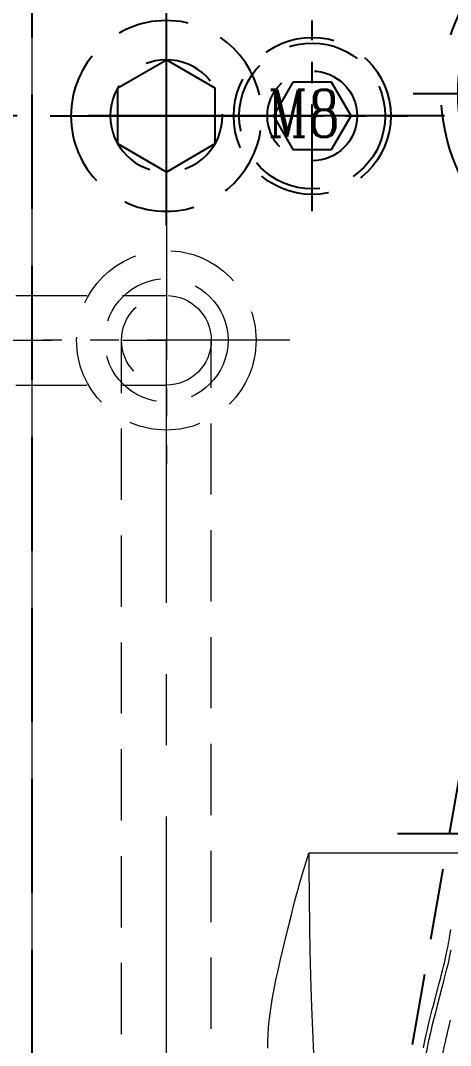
# Model space of a CAD drawing. Header units: inches. Extents: x 160917 to 162189, y -51061 to -50161.
# Drawn here: x 161455.4 to 161493.8, y -50495.1 to -50403.7 of the extents above; entities that cross this region are included whole.
import ezdxf

# ---------------------------------------------------------------- set-up
doc = ezdxf.new("R2010")
doc.units = ezdxf.units.IN
doc.header["$LTSCALE"] = 2
doc.header["$MEASUREMENT"] = 0
doc.header["$PDMODE"] = 3
doc.header["$PDSIZE"] = 0.3125
for name, pattern in [('CENTER', [50.8, 31.75, -6.35, 6.35, -6.35]), ('HIDDEN', [9.525, 6.35, -3.175]), ('HIDDEN2', [4.7625, 3.175, -1.5875])]:
    doc.linetypes.add(name, pattern=pattern)
doc.layers.get('0').update_dxf_attribs({"linetype": 'CONTINUOUS'})
doc.layers.get('Defpoints').update_dxf_attribs({"linetype": 'CONTINUOUS'})
for name, color, linetype in [('cen', 1, 'CENTER'), ('DEFAULT_1', 7, 'CENTER'), ('Layer3', 3, 'CONTINUOUS'), ('m', 144, 'HIDDEN2'), ('SCREW', 52, 'HIDDEN'), ('SP', 3, 'CONTINUOUS'), ('壓塊', 157, 'CONTINUOUS')]:
    doc.layers.add(name, color=color, linetype=linetype)
for name, color, linetype, lineweight in [('dim', 3, 'CONTINUOUS', 15), ('PRODUCT', 1, 'CONTINUOUS', 15), ('WR', 122, 'HIDDEN', 18), ('枕位', 75, 'CONTINUOUS', 15)]:
    doc.layers.add(name, color=color, linetype=linetype, lineweight=lineweight)
doc.styles.add('ROMANC', font='romanc', dxfattribs={"width": 0.6, "height": 1})
doc.styles.get("Standard").update_dxf_attribs({"font": 'txt.shx', "width": 0.67})
doc.dimstyles.new('2.00', dxfattribs={"dimtxt": 5, "dimasz": 4, "dimexe": 0.666, "dimexo": 0.626, "dimgap": 1, "dimtad": 0, "dimzin": 0, "dimdsep": 46, "dimtxsty": 'Standard', "dimcen": 0.09, "dimclrd": 3, "dimclre": 3, "dimclrt": 7, "dimazin": 0, "dimtfac": 1, "dimtofl": 0, "dimtmove": 0, "dimatfit": 0, "dimfxl": 0, "dimtolj": 1, "dimtzin": 0, "dimarcsym": 0})

# ---------------------------------------------------------------- blocks, each defined once
blk = doc.blocks.new('10')
at = {"layer": 'cen', "ltscale": 0.6}
for p, q in [((0, 9.764), (0, -9.764)), ((-10.353, 0), (10.353, 0))]:
    blk.add_line(p, q, dxfattribs=at)
at = {"layer": 'm'}
blk.add_lwpolyline([(0, 5), (-4.33, 2.5), (-4.33, -2.5), (0, -5), (4.33, -2.5), (4.33, 2.5)], close=True, dxfattribs=at)
for radius in [8.5, 5]:
    blk.add_circle((0, 0), radius, dxfattribs=at)
blk = doc.blocks.new('*D35640')
at = {"layer": 'Defpoints', "color": 0}
for p in [(161381.376, -50267.211), (161466.811, -50267.211), (161466.811, -50557.211)]:
    blk.add_point(p, dxfattribs=at)
at = {"layer": 'dim', "color": 3, "linetype": 'ByBlock', "lineweight": -2}
for p, q in [((161466.185, -50267.211), (161380.71, -50267.211)), ((161381.376, -50271.211), (161381.376, -50403.674)), ((161381.376, -50553.211), (161381.376, -50420.749)), ((161466.185, -50557.211), (161380.71, -50557.211))]:
    blk.add_line(p, q, dxfattribs=at)
at = {"layer": 'dim', "color": 3, "linetype": 'ByBlock'}
for points in [[(161382.042, -50271.211), (161380.709, -50271.211), (161381.376, -50267.211)], [(161380.709, -50553.211), (161382.042, -50553.211), (161381.376, -50557.211)]]:
    blk.add_solid(points, dxfattribs=at)
at = {"layer": 'dim', "color": 7, "linetype": 'ByBlock', "insert": (161381.376, -50412.211), "char_height": 5, "attachment_point": 5, "rotation": 90}
blk.add_mtext('\\A1;290.00', dxfattribs=at)
blk = doc.blocks.new('20160723.115749')
at = {"layer": 'SCREW', "linetype": 'CENTER', "ltscale": 0.15}
for p, q in [((0, -8.5), (0, 8.5)), ((-8.5, 0), (8.5, 0))]:
    blk.add_line(p, q, dxfattribs=at)
at = {"layer": 'SCREW', "ltscale": 0.5}
blk.add_lwpolyline([(-1.732, 3), (-3.464, 0), (-1.732, -3), (1.732, -3), (3.464, 0), (1.732, 3)], close=True, dxfattribs=at)
for radius in [7, 6.5, 4]:
    blk.add_circle((0, 0), radius, dxfattribs=at)
at = {"layer": 'Layer3', "style": 'ROMANC', "width": 0.8}
blk.add_text('M8', height=4.1865, dxfattribs=at).set_placement((-3.976, -1.858))
blk = doc.blocks.new('20160825.182511')
at = {"color": 8, "linetype": 'HIDDEN'}
blk.add_circle((0, 0), 16.5, dxfattribs=at)
at = {"layer": 'SP', "linetype": 'CENTER', "ltscale": 0.25}
for p, q in [((0, -19), (0, 19)), ((-19, 0), (19, 0))]:
    blk.add_line(p, q, dxfattribs=at)
at = {"layer": 'SP', "linetype": 'HIDDEN'}
for radius in [15, 14]:
    blk.add_circle((0, 0), radius, dxfattribs=at)
at = {"layer": 'dim', "insert": (-5.368, -4.84), "char_height": 3.2506, "attachment_point": 5}
blk.add_mtext('Ø30', dxfattribs=at)
at = {"layer": 'SP'}
for s, p in [('S', (-4.865, 2.687)), ('P', (3.467, -5.699))]:
    blk.add_text(s, height=3.665, dxfattribs=at).set_placement(p)
blk = doc.blocks.new('20140913.083227')
at = {"layer": 'WR', "linetype": 'CENTER', "ltscale": 0.2}
for p, q in [((0, 11), (0, -11)), ((-11, 0), (11, 0))]:
    blk.add_line(p, q, dxfattribs=at)
at = {"layer": 'WR', "linetype": 'HIDDEN', "ltscale": 0.5}
for radius in [8, 5.5, 4]:
    blk.add_circle((0, 0), radius, dxfattribs=at)

msp = doc.modelspace()

# ---------------------------------------------------------------- linework, layer by layer
at = {"color": 8, "linetype": 'HIDDEN', "ltscale": 0.8}
msp.add_line((161456.428, -50212.211), (161456.428, -50612.211), dxfattribs=at)
at = {"linetype": 'CENTER', "ltscale": 0.5}
msp.add_line((161696.428, -50412.211), (161396.428, -50412.211), dxfattribs=at)
at = {"layer": 'DEFAULT_1', "color": 2, "linetype": 'CENTER', "ltscale": 0.3}
msp.add_line((161526.696, -50476.211), (161489.036, -50476.211), dxfattribs=at)
at = {"layer": 'PRODUCT', "linetype": 'ByBlock'}
for p, q in [((161456.428, -50275.211), (161456.428, -50549.211)), ((161493.699, -50485.261), (161493.753, -50484.932)), ((161493.753, -50484.932), (161493.787, -50484.712)), ((161493.54, -50486.172), (161493.583, -50485.933)), ((161493.583, -50485.933), (161493.624, -50485.704)), ((161493.624, -50485.704), (161493.662, -50485.481)), ((161493.662, -50485.481), (161493.699, -50485.261)), ((161493.692, -50486.976), (161493.644, -50487.203)), ((161493.737, -50486.76), (161493.692, -50486.976)), ((161493.777, -50486.555), (161493.737, -50486.76)), ((161493.162, -50487.908), (161493.241, -50487.578)), ((161493.241, -50487.578), (161493.314, -50487.264)), ((161493.534, -50487.691), (161493.472, -50487.958)), ((161493.591, -50487.44), (161493.534, -50487.691)), ((161493.644, -50487.203), (161493.591, -50487.44)), ((161493.076, -50488.257), (161493.162, -50487.908)), ((161493.403, -50488.245), (161493.291, -50488.704)), ((161493.472, -50487.958), (161493.403, -50488.245)), ((161492.411, -50490.798), (161492.722, -50489.634)), ((161492.722, -50489.634), (161492.884, -50489.013)), ((161493.125, -50489.365), (161492.988, -50489.895)), ((161492.988, -50489.895), (161492.563, -50491.513)), ((161492.203, -50491.586), (161492.411, -50490.798)), ((161492.563, -50491.513), (161492.372, -50492.252)), ((161491.827, -50493.086), (161491.982, -50492.454)), ((161492.372, -50492.252), (161492.239, -50492.787)), ((161491.667, -50493.765), (161491.827, -50493.086)), ((161492.102, -50493.353), (161491.962, -50493.949)), ((161492.239, -50492.787), (161492.102, -50493.353)), ((161493.663, -50493.175), (161493.753, -50492.815))]:
    msp.add_line(p, q, dxfattribs=at)
for points in [[(161493.314, -50487.264), (161493.348, -50487.114), (161493.38, -50486.968), (161493.41, -50486.826), (161493.439, -50486.688), (161493.466, -50486.553), (161493.492, -50486.423), (161493.54, -50486.172)], [(161492.884, -50489.013), (161492.935, -50488.816), (161493.076, -50488.257)], [(161493.291, -50488.704), (161493.168, -50489.195), (161493.125, -50489.365)], [(161491.982, -50492.454), (161492.13, -50491.867), (161492.203, -50491.586)], [(161493.067, -50495.814), (161493.222, -50495.085), (161493.297, -50494.741), (161493.372, -50494.409), (161493.446, -50494.086), (161493.519, -50493.772), (161493.592, -50493.468), (161493.663, -50493.175)], [(161491.336, -50495.274), (161491.503, -50494.496), (161491.585, -50494.124), (161491.667, -50493.765)], [(161491.962, -50493.949), (161491.891, -50494.261), (161491.745, -50494.922)], [(161491.745, -50494.922), (161491.671, -50495.272), (161491.517, -50496.013)]]:
    msp.add_lwpolyline(points, dxfattribs=at)
at = {"layer": 'WR', "linetype": 'HIDDEN', "ltscale": 0.5}
for p, q in [((161426.428, -50428.211), (161468.428, -50428.211)), ((161464.428, -50551.211), (161464.428, -50432.211)), ((161472.428, -50541.211), (161472.428, -50432.211)), ((161426.428, -50436.211), (161468.428, -50436.211))]:
    msp.add_line(p, q, dxfattribs=at)
at = {"layer": 'WR', "linetype": 'CENTER', "ltscale": 0.5}
for p in [(161426.428, -50432.211), (161468.428, -50557.211)]:
    msp.add_line(p, (161468.428, -50432.211), dxfattribs=at)
at = {"layer": '壓塊', "color": 153, "linetype": 'HIDDEN', "ltscale": 0.5}
msp.add_lwpolyline([(161531.176, -50436.214), (161516.59, -50518.937, -0.414214), (161507.322, -50525.427), (161493.535, -50522.996, -0.414214), (161487.045, -50513.728), (161501.632, -50431.004, -0.414214), (161510.899, -50424.515), (161524.687, -50426.946, -0.414214)], format="xyb", close=True, dxfattribs=at)
at = {"layer": '枕位', "linetype": 'ByBlock', "ltscale": 0.3}
for p, q in [((161481.134, -50477.91), (161481.135, -50479.127)), ((161494.463, -50477.91), (161481.134, -50477.91)), ((161480.535, -50479.864), (161480.771, -50479.079)), ((161481.135, -50479.127), (161481.15, -50481.78)), ((161481.15, -50481.78), (161481.179, -50484.585)), ((161479.569, -50483.41), (161479.769, -50482.626)), ((161478.957, -50485.922), (161479.371, -50484.21)), ((161479.371, -50484.21), (161479.569, -50483.41)), ((161481.179, -50484.585), (161481.212, -50486.575)), ((161478.609, -50487.403), (161478.957, -50485.922)), ((161481.212, -50486.575), (161481.238, -50487.75)), ((161478.358, -50488.514), (161478.609, -50487.403)), ((161481.238, -50487.75), (161481.267, -50488.823)), ((161481.267, -50488.823), (161481.302, -50489.894)), ((161481.302, -50489.894), (161481.368, -50491.605)), ((161481.368, -50491.605), (161481.553, -50495.771))]:
    msp.add_line(p, q, dxfattribs=at)
for points in [[(161480.771, -50479.079), (161481.011, -50478.298), (161481.134, -50477.91)], [(161479.769, -50482.626), (161479.978, -50481.837), (161480.085, -50481.443), (161480.195, -50481.048), (161480.307, -50480.653), (161480.42, -50480.258), (161480.535, -50479.864)], [(161477.468, -50495.293), (161477.477, -50494.699), (161477.501, -50494.096), (161477.543, -50493.485), (161477.602, -50492.862), (161477.677, -50492.231), (161477.766, -50491.6), (161477.868, -50490.967), (161477.984, -50490.335), (161478.104, -50489.715), (161478.229, -50489.108), (161478.358, -50488.514)]]:
    msp.add_lwpolyline(points, dxfattribs=at)

# ---------------------------------------------------------------- block references
at = {"layer": 'dim', "xscale": -1, "rotation": 180}
msp.add_blockref('10', (161468.428, -50412.211), dxfattribs=at)
at = {"layer": 'SCREW', "linetype": 'ByBlock'}
msp.add_blockref('20160723.115749', (161481.428, -50412.211), dxfattribs=at)
at = {"layer": 'SP', "linetype": 'ByBlock'}
msp.add_blockref('20160825.182511', (161509.428, -50410.211), dxfattribs=at)
at = {"layer": 'WR', "linetype": 'ByBlock', "rotation": -90.00000000000001}
msp.add_blockref('20140913.083227', (161468.428, -50432.211), dxfattribs=at)

# ---------------------------------------------------------------- dimensions: what is measured, and where the dimension line sits
at = {"layer": 'dim', "linetype": 'ByBlock'}
dim = msp.add_linear_dim(base=(161381.376, -50267.211), p1=(161466.811, -50557.211), p2=(161466.811, -50267.211), angle=90, dimstyle='2.00', dxfattribs=at)
dim.commit()
dim.dimension.update_dxf_attribs({"geometry": '*D35640', "text_midpoint": (161381.376, -50412.211), "dimtype": 160})

doc.saveas('drawing.dxf')
